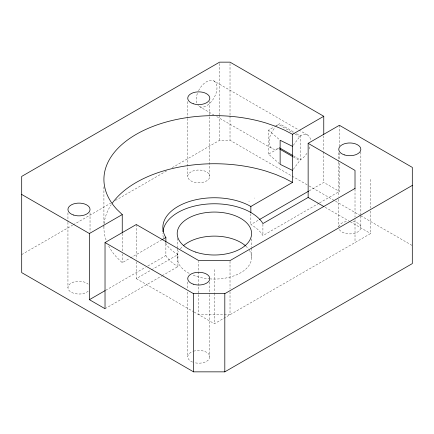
<?xml version="1.0" encoding="UTF-8"?>
<svg xmlns="http://www.w3.org/2000/svg" width="434" height="434" viewBox="0 0 434 434"><rect width="100%" height="100%" fill="white"/><g stroke="black" fill="none" stroke-linecap="round" stroke-linejoin="round"><path stroke-width="0.33" stroke-dasharray="2.17 1.63" d="M248.98 201.544L249.078 201.007M293.313 145.271L300.328 135.815A14.729 8.506 -60 0 1 310.695 140.681M293.313 169.314L300.328 159.869A14.729 8.506 -60 0 0 307.695 152.095M279.626 163.884L268.559 154.135L279.496 147.842M21.7 254.584L72.641 225.165M73.227 224.828L110.697 203.188M115.384 200.481L166.906 170.725M172.179 167.681L219.604 140.296L230.02 140.296L308.558 185.649M108.674 246.04A110.48 63.782 0 0 0 116.963 257.59L122.247 262.684L129.815 258.317M130.395 257.98L161.226 240.181M105.75 290.248L145.45 267.328M147.782 265.982L165.88 255.534L165.88 242.172M136.276 261.724L136.276 278.639L150.945 270.17M151.531 269.829L177.94 254.584A51.559 29.767 0 0 1 166.764 244.928L165.061 242.177M105.028 308.71L161.605 276.04M162.191 275.704L177.94 266.612L177.94 254.584M318.957 203.242L262.912 235.597L262.027 234.176A51.559 29.767 0 0 0 250.852 224.519L259.017 219.805M309.182 190.841L323.764 182.421L339.388 191.443L339.388 162.419M319.538 202.9L339.388 191.443M194.101 312.024L214.396 323.742L370.636 233.535L370.636 210.533M268.559 154.135L268.559 130.124L274.391 126.777M274.977 126.446L279.491 123.733L294.54 132.462M198.533 90.739A14.729 8.506 -60 0 1 213.951 80.963L298.321 129.674M298.907 130.01L307.695 135.088M294.55 133.715L278.476 124.433A14.729 8.506 -60 0 0 276.474 126.05M295.125 134.046L299.715 136.699M293.384 155.86L300.328 159.869L300.328 135.815L295.12 132.793M199.217 106.476L213.799 114.896M216.718 116.578L272.129 148.574M309.144 185.991L334.934 200.882M335.52 201.224L360.139 215.438M360.725 215.774L412.3 245.563M325.131 207.268L349.739 221.476M350.325 221.812L370.636 233.535M136.276 278.639L193.515 311.688M293.4 157.01L299.715 160.667M268.559 130.124L279.626 139.829M165.88 255.534L166.764 256.955A51.559 29.767 0 0 0 177.94 266.612M370.636 179.416L370.636 209.861M360.849 152.041L360.849 215.394M360.849 216.067L360.849 227.524M355.012 189.11L355.012 217.076M355.012 219.555L355.012 242.557M339.388 125.29L339.388 146.215M339.388 152.969L339.388 159.717M338.759 152.714L338.759 161.475M338.759 162.153L338.759 196.521M338.759 199.217L338.759 226.852M323.764 135.847L323.764 151.374M323.764 152.046L323.764 182.421M262.912 224.237L262.912 235.597M254.682 197.964L254.682 198.251M251.59 238.884L251.59 247.57M251.59 248.237L251.59 257.595M250.852 213.826L250.852 224.519M230.02 63.494L230.02 115.368M230.02 116.041L230.02 140.296M230.02 261.273L230.02 289.011M230.02 291.719L230.02 314.721L198.772 314.721L198.772 261.273M219.604 63.494L219.604 114.695M219.604 115.368L219.604 140.296M214.396 269.617L214.396 292.619M214.396 293.297L214.396 323.742M209.817 101.599L209.817 176.41A11.045 6.38 0 0 1 193.249 181.933A11.045 6.38 0 0 1 193.249 170.887A11.045 6.38 0 0 1 209.817 176.41M209.817 282.008L209.817 294.138M209.817 294.816L209.817 356.819M187.727 101.599L187.727 117.777M187.727 118.449L187.727 176.41M187.727 282.008L187.727 289.424M187.727 292.12L187.727 356.819M177.202 238.217L177.202 248.237M177.202 248.904L177.202 257.595M136.276 224.519L136.276 259.022M122.247 233.546L122.247 251.167M122.247 253.874L122.247 262.684M103.916 186.87L103.916 224.134M103.916 224.812L103.916 227.524M90.033 212.85L90.033 232.396M67.943 212.85L67.943 221.611M67.943 222.289L67.943 287.661M249.414 250.358A37.194 21.472 0 0 1 210.75 278.964M210.148 278.926A37.194 21.472 0 0 1 191.947 274.717M189.148 273.36A37.194 21.472 0 0 1 178.803 251.357M180.392 248.888A37.194 21.472 0 0 1 182.974 246.105M245.818 246.105A37.194 21.472 0 0 1 248.4 248.888M163.325 237.615A51.559 29.767 0 0 1 162.837 233.535M106.042 239.969A110.48 63.782 0 0 1 103.938 226.271M104.111 223.77A110.48 63.782 0 0 1 111.234 204.702M88.173 291.203A11.045 6.38 0 0 1 71.702 292.456A11.045 6.38 0 0 1 71.702 282.865A11.045 6.38 0 0 1 88.173 284.118M353.01 221.421A11.045 6.38 0 0 1 360.757 228.355A11.045 6.38 0 0 1 350.167 233.899A11.045 6.38 0 0 1 338.97 228.767M338.808 226.901A11.045 6.38 0 0 1 347.65 221.269M193.564 351.193A11.045 6.38 0 0 1 209.806 356.504A11.045 6.38 0 0 1 194.546 362.71M192.636 362.119A11.045 6.38 0 0 1 192.636 351.513M213.951 80.963A14.729 8.506 -60 0 1 213.192 99.202A14.729 8.506 -60 0 1 197.926 105.402M196.618 102.966A14.729 8.506 -60 0 1 197.399 93.353M309.952 146.893A14.729 8.506 -60 0 1 308.986 149.524M278.476 148.374A14.729 8.506 -60 0 1 269.221 143.708A14.729 8.506 -60 0 1 275.199 127.341"/><path stroke-width="0.65" d="M21.7 194.448L89.404 233.535L122.247 214.575L116.963 209.481A110.48 63.782 0 0 1 136.276 134.312A110.48 63.782 0 0 1 266.476 123.164L275.774 126.381L284.482 130.108L292.516 134.312L323.764 116.274L323.764 134.497M89.404 233.535L89.404 299.688L105.028 308.71L105.028 242.557L136.276 224.519L198.772 260.601L230.02 260.601L355.012 188.437M323.959 206.589L308.14 197.454L308.14 143.334L339.388 125.29L412.3 167.388L412.3 263.606L224.812 371.851L193.564 371.851L21.7 272.623L21.7 176.41L219.604 62.149L230.02 62.149L323.764 116.274M161.811 239.845L165.88 237.49L165.061 236.167A51.559 29.767 0 0 1 177.94 206.476A51.559 29.767 0 0 1 229.364 199.038L234.127 200.025A51.559 29.767 0 0 1 250.852 206.476L292.516 182.421L292.516 134.312M89.404 299.688L105.169 290.585M259.603 219.468L308.596 191.177M308.14 197.454L262.912 223.57L262.027 222.148A51.559 29.767 0 0 0 205.83 204.186A51.559 29.767 0 0 0 162.929 231.783M105.028 242.557L193.564 293.672L224.812 293.672L412.3 185.427M292.516 146.339L280.131 140.274L280.131 164.329L292.516 170.394M292.516 182.421L284.482 178.217L275.774 174.49L266.476 171.273A110.48 63.782 0 0 0 112.325 203.117M308.14 143.334L355.012 170.394L355.012 188.66M279.496 147.842L292.804 155.529M279.621 149.041L292.825 156.679M250.852 206.476L250.852 212.492M224.812 293.672L224.812 371.851M193.564 293.672L193.564 371.851M165.88 237.49L165.88 242.172M122.247 214.575L122.247 232.868M183.468 245.66A37.194 21.472 0 0 1 245.324 245.66M195.799 252.132A37.194 21.472 0 0 0 251.59 233.535A37.194 21.472 0 0 0 195.799 214.938A37.194 21.472 0 0 0 195.799 252.132M344.281 154.867A11.045 6.38 0 0 0 360.849 149.345A11.045 6.38 0 0 0 344.281 143.822A11.045 6.38 0 0 0 344.281 154.867M193.249 284.161A11.045 6.38 0 0 0 209.817 278.639A11.045 6.38 0 0 0 193.249 273.116A11.045 6.38 0 0 0 193.249 284.161M193.249 103.753A11.045 6.38 0 0 0 209.817 98.23A11.045 6.38 0 0 0 193.249 92.708A11.045 6.38 0 0 0 193.249 103.753M73.465 215.009A11.045 6.38 0 0 0 90.033 209.481A11.045 6.38 0 0 0 73.465 203.958A11.045 6.38 0 0 0 73.465 215.009"/></g></svg>
